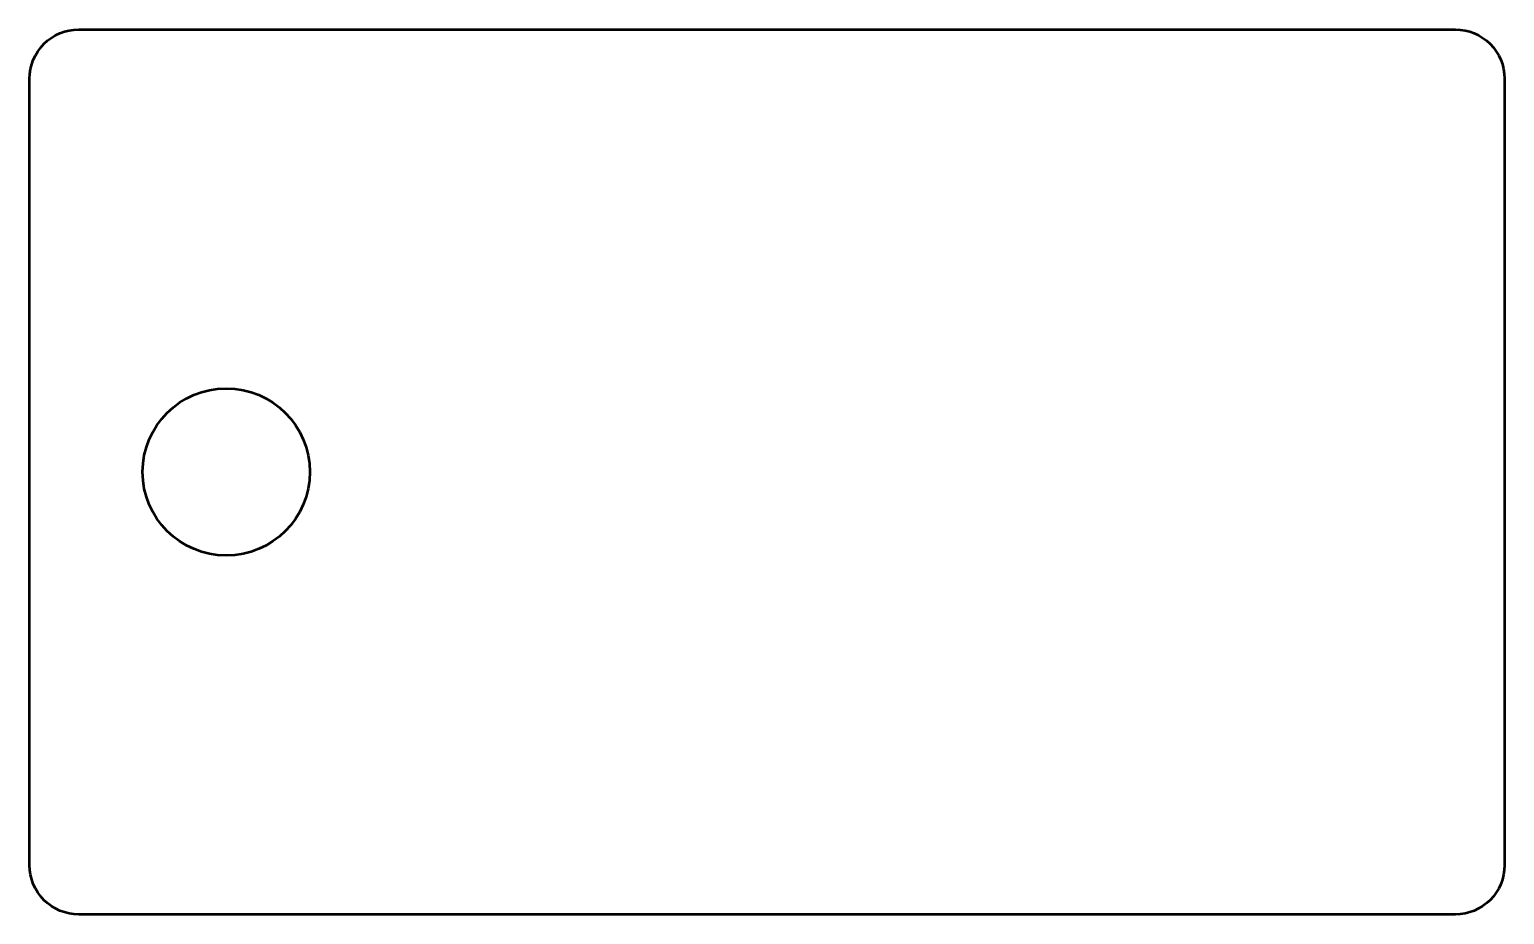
# Model space of a CAD drawing. Header units: millimetres. Extents: x 1 to 151, y 1 to 91.
import ezdxf

# ---------------------------------------------------------------- set-up
doc = ezdxf.new("R2010")
doc.units = ezdxf.units.MM
doc.layers.add('IV_INTERIOR_PROFILES', color=7, linetype='Continuous', lineweight=50)
doc.layers.add('IV_OUTER_PROFILE', color=7, linetype='Continuous', lineweight=50)

msp = doc.modelspace()

# ---------------------------------------------------------------- linework, layer by layer
at = {"layer": 'IV_INTERIOR_PROFILES'}
msp.add_circle((21.04, 46.04), 8.5, dxfattribs=at)
at = {"layer": 'IV_OUTER_PROFILE', "flags": 128}
msp.add_lwpolyline([(1.04, 86.04, -0.414214), (6.04, 91.04), (146.04, 91.04, -0.414214), (151.04, 86.04), (151.04, 6.04, -0.414214), (146.04, 1.04), (6.04, 1.04, -0.414214), (1.04, 6.04)], format="xyb", close=True, dxfattribs=at)

doc.saveas('drawing.dxf')
